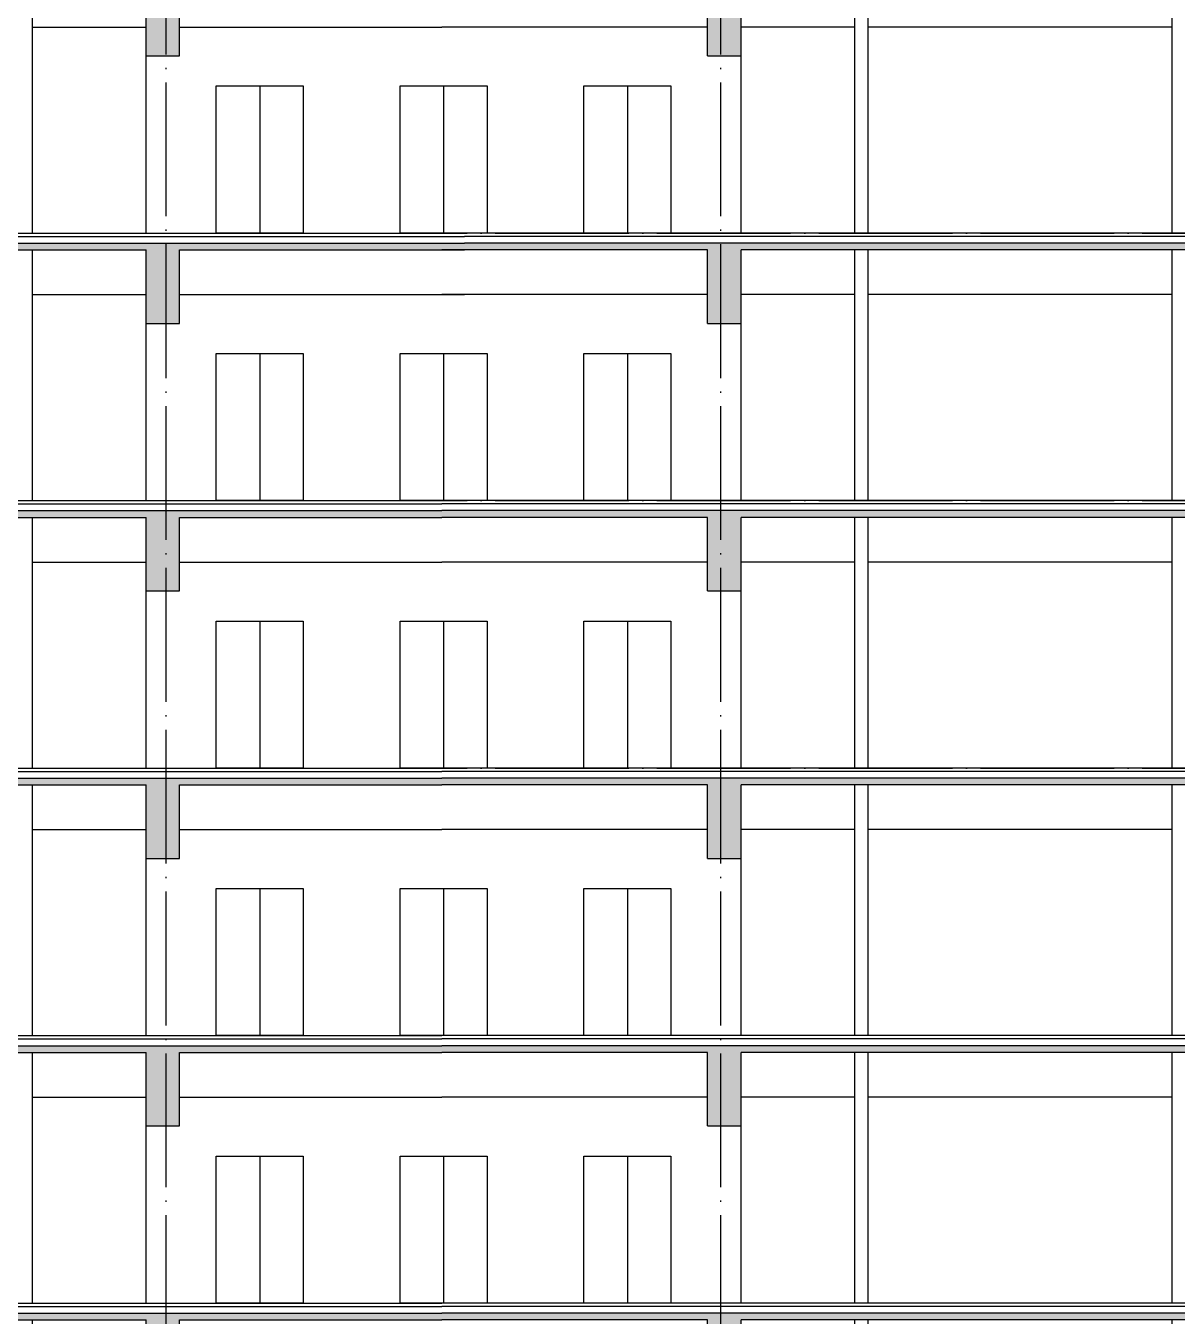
# Model space of a CAD drawing. Extents: x 1980812 to 2578970, y -669191 to 284498.
# Drawn here: x 2547068 to 2564293, y -304685 to -285390 of the extents above; entities that cross this region are included whole.
import ezdxf

# ---------------------------------------------------------------- set-up
doc = ezdxf.new("R2010")
doc.units = 0
doc.header["$LTSCALE"] = 1000
doc.header["$MEASUREMENT"] = 0
doc.linetypes.add('DOTE', pattern=[2.42, 2, -0.2, 0.02, -0.2])
for name, color, linetype in [('dote', 1, 'DOTE'), ('SPACE_HATCH', 8, 'Continuous'), ('WALL', 4, 'Continuous'), ('可见看线', 63, 'Continuous'), ('空线', 3, 'Continuous'), ('面层', 31, 'Continuous')]:
    doc.layers.add(name, color=color, linetype=linetype)

# ---------------------------------------------------------------- blocks, each defined once
blk = doc.blocks.new('pm5')
at = {"layer": 'SPACE_HATCH'}
h = blk.add_hatch(color=256, dxfattribs=at)
h.dxf.hatch_style = 1
h.paths.add_polyline_path([(14578, -150), (0, -150), (0, 350), (-800, 350), (-800, 150), (-200, 150), (-200, -900), (50, -900), (50, -250), (2900, -250), (2900, -900), (3300, -900), (3300, -250), (10100, -250), (10100, -1350), (10600, -1350), (10600, -250), (14578, -250), (18500, -250), (18500, -1350), (19000, -1350), (19000, -250), (26200, -250), (26200, -900), (26600, -900), (26600, -250), (28850, -250), (28850, -900), (29100, -900), (29100, 150), (29700, 150), (29700, 350), (28900, 350), (28900, 350), (28900, 350), (28900, -150)])
at = {"layer": 'WALL'}
for p, q in [((0, -150, 0), (14578, -150, 0)), ((28900, -150, 0), (14578, -150, 0)), ((3300, -250, 0), (10100, -250, 0)), ((8200, -4000, 0), (8200, -250, 0)), ((8400, -4000, 0), (8400, -250, 0)), ((10100, -1350, 0), (10100, -250, 0)), ((10600, -250, 0), (14578, -250, 0)), ((10600, -1350, 0), (10600, -250, 0)), ((18500, -250, 0), (14578, -250, 0)), ((18500, -1350, 0), (18500, -250, 0)), ((26200, -250, 0), (19000, -250, 0)), ((19000, -1350, 0), (19000, -250, 0)), ((20700, -4000, 0), (20700, -250, 0)), ((10600, -1350, 0), (10100, -1350, 0)), ((19000, -1350, 0), (18500, -1350, 0))]:
    blk.add_line(p, q, dxfattribs=at)
at = {"layer": '可见看线'}
for p, q in [((3650, -4000, 0), (3650, -240, 0)), ((3650, -920, 0), (8200, -920, 0)), ((8400, -920, 0), (10100, -920, 0)), ((10600, -920, 0), (14578, -920, 0)), ((18500, -920, 0), (14578, -920, 0)), ((20700, -920, 0), (19000, -920, 0))]:
    blk.add_line(p, q, dxfattribs=at)
at = {"layer": '空线'}
for p, q in [((10100, -4000, 0), (10100, -250, 0)), ((19000, -4000, 0), (19000, -250, 0)), ((11800, -1800, 0), (11800, -4000, 0)), ((14550, -1800, 0), (14550, -4000, 0)), ((17300, -1800, 0), (17300, -4000, 0))]:
    blk.add_line(p, q, dxfattribs=at)
at = {"layer": '空线', "elevation": 0}
for points in [[(11150, -4000), (12450, -4000), (12450, -1800), (11150, -1800)], [(13900, -4000), (15200, -4000), (15200, -1800), (13900, -1800)], [(16650, -4000), (17950, -4000), (17950, -1800), (16650, -1800)]]:
    blk.add_lwpolyline(points, close=True, dxfattribs=at)
at = {"layer": '面层'}
for p, q in [((0, 0), (14578, 0, 0)), ((0, -50), (14578, -50, 0)), ((28900, 0, 0), (14578, 0, 0)), ((28900, -50, 0), (14578, -50, 0))]:
    blk.add_line(p, q, dxfattribs=at)
blk = doc.blocks.new('pou1')
at = {"layer": 'SPACE_HATCH'}
h = blk.add_hatch(color=256, dxfattribs=at)
h.dxf.hatch_style = 1
h.paths.add_polyline_path([(18500, -250), (14578, -250), (10600, -250), (10600, -1350), (10100, -1350), (10100, -250), (3300, -250), (3300, -900), (2900, -900), (2900, -250), (50, -250), (50, -900), (-200, -900), (-200, -700), (-200, 250), (-200, 350), (0, 350), (0, -150), (14578, -150), (28900, -150), (28900, 350), (29100, 350), (29100, 250), (29100, -700), (29100, -900), (28850, -900), (28850, -250), (26600, -250), (26600, -900), (26200, -900), (26200, -250), (19000, -250), (19000, -1350), (18500, -1350)])
at = {"layer": 'WALL'}
for p, q in [((0, -150, 0), (14578, -150, 0)), ((28900, -150, 0), (14578, -150, 0)), ((3300, -250, 0), (10100, -250, 0)), ((8200, -4000, 0), (8200, -250, 0)), ((8400, -4000, 0), (8400, -250, 0)), ((10100, -1350, 0), (10100, -250, 0)), ((10600, -250, 0), (14578, -250, 0)), ((10600, -1350, 0), (10600, -250, 0)), ((18500, -250, 0), (14578, -250, 0)), ((18500, -1350, 0), (18500, -250, 0)), ((26200, -250, 0), (19000, -250, 0)), ((19000, -1350, 0), (19000, -250, 0)), ((20700, -4000, 0), (20700, -250, 0)), ((10600, -1350, 0), (10100, -1350, 0)), ((19000, -1350, 0), (18500, -1350, 0))]:
    blk.add_line(p, q, dxfattribs=at)
at = {"layer": '可见看线'}
for p, q in [((3650, -4000, 0), (3650, -240, 0)), ((3650, -920, 0), (8200, -920, 0)), ((8400, -920, 0), (10100, -920, 0)), ((10600, -920, 0), (14578, -920, 0)), ((18500, -920, 0), (14578, -920, 0)), ((20700, -920, 0), (19000, -920, 0))]:
    blk.add_line(p, q, dxfattribs=at)
at = {"layer": '空线'}
for p, q in [((10100, -4000, 0), (10100, -250, 0)), ((19000, -4000, 0), (19000, -250, 0)), ((11800, -1800, 0), (11800, -4000, 0)), ((14550, -1800, 0), (14550, -4000, 0)), ((17300, -1800, 0), (17300, -4000, 0))]:
    blk.add_line(p, q, dxfattribs=at)
at = {"layer": '空线', "elevation": 0}
for points in [[(11150, -4000), (12450, -4000), (12450, -1800), (11150, -1800)], [(13900, -4000), (15200, -4000), (15200, -1800), (13900, -1800)], [(16650, -4000), (17950, -4000), (17950, -1800), (16650, -1800)]]:
    blk.add_lwpolyline(points, close=True, dxfattribs=at)
at = {"layer": '面层'}
for p, q in [((0, 0), (14578, 0, 0)), ((0, -50), (14578, -50, 0)), ((28900, 0, 0), (14578, 0, 0)), ((28900, -50, 0), (14578, -50, 0))]:
    blk.add_line(p, q, dxfattribs=at)
blk = doc.blocks.new('11层节点')
at = {"layer": 'SPACE_HATCH'}
h = blk.add_hatch(color=256, dxfattribs=at)
h.dxf.hatch_style = 1
h.paths.add_polyline_path([(26200, -250), (19000, -250), (19000, -1350), (18500, -1350), (18500, -250), (14578, -250), (10600, -250), (10600, -1350), (10100, -1350), (10100, -250), (3300, -250), (3300, -900), (2900, -900), (2900, -250), (670, -250), (670, -900), (470, -900), (470, -250), (50, -250), (50, -900), (-200, -900), (-200, -700), (-200, -450), (-700, -450), (-700, -900), (-800, -900), (-800, 350), (-700, 350), (-700, -350), (-200, -350), (-200, 350), (-80, 350), (-80, -150), (470, -150), (470, 350), (670, 350), (670, -150), (14578, -150), (28230, -150), (28230, 350), (28430, 350), (28430, -150), (28900, -150), (28900, 350), (29100, 350), (29100, -350), (29600, -350), (29600, 350), (29700, 350), (29700, -900), (29600, -900), (29600, -450), (29100, -450), (29100, -700), (29100, -700), (29100, -900), (28850, -900), (28850, -250), (28430, -250), (28430, -900), (28230, -900), (28230, -250), (26600, -250), (26600, -900), (26200, -900)])
at = {"layer": 'WALL'}
for p, q in [((670, -150, 0), (14578, -150, 0)), ((28230, -150, 0), (14578, -150, 0)), ((3300, -250, 0), (10100, -250, 0)), ((8200, -4000, 0), (8200, -250, 0)), ((8400, -4000, 0), (8400, -250, 0)), ((10100, -1350, 0), (10100, -250, 0)), ((10600, -250, 0), (14578, -250, 0)), ((10600, -1350, 0), (10600, -250, 0)), ((18500, -250, 0), (14578, -250, 0)), ((18500, -1350, 0), (18500, -250, 0)), ((26200, -250, 0), (19000, -250, 0)), ((19000, -1350, 0), (19000, -250, 0)), ((20700, -4000, 0), (20700, -250, 0)), ((10600, -1350, 0), (10100, -1350, 0)), ((19000, -1350, 0), (18500, -1350, 0))]:
    blk.add_line(p, q, dxfattribs=at)
at = {"layer": '可见看线'}
for p, q in [((3650, -4000, 0), (3650, -240, 0)), ((3650, -920, 0), (8200, -920, 0)), ((8400, -920, 0), (10100, -920, 0)), ((10600, -920, 0), (14578, -920, 0)), ((18500, -920, 0), (14578, -920, 0)), ((20700, -920, 0), (19000, -920, 0))]:
    blk.add_line(p, q, dxfattribs=at)
at = {"layer": '空线'}
for p, q in [((10100, -4000, 0), (10100, -250, 0)), ((19000, -4000, 0), (19000, -250, 0)), ((11800, -1800, 0), (11800, -4000, 0)), ((14550, -1800, 0), (14550, -4000, 0)), ((17300, -1800, 0), (17300, -4000, 0))]:
    blk.add_line(p, q, dxfattribs=at)
at = {"layer": '空线', "elevation": 0}
for points in [[(11150, -4000), (12450, -4000), (12450, -1800), (11150, -1800)], [(13900, -4000), (15200, -4000), (15200, -1800), (13900, -1800)], [(16650, -4000), (17950, -4000), (17950, -1800), (16650, -1800)]]:
    blk.add_lwpolyline(points, close=True, dxfattribs=at)
at = {"layer": '面层'}
for p, q in [((670, 0, 0), (14578, 0, 0)), ((670, -50, 0), (14578, -50, 0)), ((28230, 0, 0), (14578, 0, 0)), ((28230, -50, 0), (14578, -50, 0))]:
    blk.add_line(p, q, dxfattribs=at)
blk = doc.blocks.new('A$C5E1875B1')
at = {"layer": 'SPACE_HATCH'}
h = blk.add_hatch(color=256, dxfattribs=at)
h.dxf.hatch_style = 1
h.paths.add_polyline_path([(18500, -250), (14578, -250), (10600, -250), (10600, -250), (10600, -1350), (10100, -1350), (10100, -250), (3300, -250), (3300, -900), (2900, -900), (2900, -250), (50, -250), (50, -800), (670, -800), (670, -900), (-200, -900), (-200, 150), (-800, 150), (-800, 350), (0, 350), (0, -150), (14235, -150), (28900, -150), (28900, 350), (29700, 350), (29700, 150), (29100, 150), (29100, -900), (28230, -900), (28230, -800), (28850, -800), (28850, -250), (26600, -250), (26600, -900), (26200, -900), (26200, -250), (19000, -250), (19000, -1350), (18500, -1350)])
at = {"layer": 'WALL'}
for p, q in [((0, -150, 0), (14235, -150, 0)), ((28900, -150, 0), (14235, -150, 0)), ((3300, -250, 0), (10100, -250, 0)), ((8200, -4000, 0), (8200, -250, 0)), ((8400, -4000, 0), (8400, -250, 0)), ((10100, -1350, 0), (10100, -250, 0)), ((10600, -250, 0), (14578, -250, 0)), ((10600, -1350, 0), (10600, -250, 0)), ((10600, -250, 0), (14235, -250, 0)), ((18500, -250, 0), (14235, -250, 0)), ((18500, -250, 0), (14578, -250, 0)), ((18500, -1350, 0), (18500, -250, 0)), ((26200, -250, 0), (19000, -250, 0)), ((19000, -1350, 0), (19000, -250, 0)), ((20700, -4000, 0), (20700, -250, 0)), ((10600, -1350, 0), (10100, -1350, 0)), ((19000, -1350, 0), (18500, -1350, 0))]:
    blk.add_line(p, q, dxfattribs=at)
at = {"layer": '可见看线'}
for p, q in [((3650, -4000, 0), (3650, -250, 0)), ((3650, -920, 0), (8200, -920, 0)), ((8400, -920, 0), (10100, -920, 0)), ((8400, -920, 0), (10100, -920, 0)), ((10600, -920, 0), (14235, -920, 0)), ((10600, -920, 0), (14578, -920, 0)), ((18500, -920, 0), (14235, -920, 0)), ((18500, -920, 0), (14578, -920, 0)), ((20700, -920, 0), (19000, -920, 0)), ((20700, -920, 0), (19000, -920, 0))]:
    blk.add_line(p, q, dxfattribs=at)
at = {"layer": '空线'}
for p, q in [((10100, -4000, 0), (10100, -250, 0)), ((19000, -4000, 0), (19000, -250, 0)), ((11800, -1800, 0), (11800, -4000, 0)), ((14550, -1800, 0), (14550, -4000, 0)), ((17300, -1800, 0), (17300, -4000, 0))]:
    blk.add_line(p, q, dxfattribs=at)
at = {"layer": '空线', "elevation": 0}
for points in [[(11150, -4000), (12450, -4000), (12450, -1800), (11150, -1800)], [(13900, -4000), (15200, -4000), (15200, -1800), (13900, -1800)], [(16650, -4000), (17950, -4000), (17950, -1800), (16650, -1800)]]:
    blk.add_lwpolyline(points, close=True, dxfattribs=at)
at = {"layer": '面层'}
for p, q in [((0, 0), (14235, 0, 0)), ((0, -50), (14235, -50, 0)), ((28900, 0, 0), (14235, 0, 0)), ((28900, -50, 0), (14235, -50, 0))]:
    blk.add_line(p, q, dxfattribs=at)

msp = doc.modelspace()

# ---------------------------------------------------------------- linework, layer by layer
at = {"layer": 'dote'}
for p, q in [((2549168.4, -317277, 0), (2549168.4, -256000.4, 0)), ((2557468.4, -317277, 0), (2557468.4, -256000.4, 0)), ((2537150.5, -288490.4, 0), (2570533, -288490.4, 0)), ((2537150.5, -292490.4, 0), (2570533, -292490.4, 0)), ((2537150.5, -296490.4, 0), (2570533, -296490.4, 0))]:
    msp.add_line(p, q, dxfattribs=at)
at = {"layer": 'dote', "linetype": 'DOTE', "ltscale": 0.5}
for p, q in [((2537202, -288490.4, 0), (2553633.5, -288490.4, 0)), ((2569363.1, -292490.4, 0), (2553633.5, -292490.4, 0)), ((2537150.5, -300490.4, 0), (2553290.6, -300490.4, 0)), ((2537150.5, -304490.4, 0), (2553290.6, -304490.4, 0)), ((2569686.3, -304490.4, 0), (2553290.6, -304490.4, 0))]:
    msp.add_line(p, q, dxfattribs=at)

# ---------------------------------------------------------------- block references
at = {"layer": '空线', "xscale": -1, "rotation": 359.9999999999997}
for name, p in [('pou1', (2567868.4, -284490.4, 0)), ('A$C5E1875B1', (2567868.4, -288490.4, 0)), ('11层节点', (2567868.4, -292490.4, 0)), ('pm5', (2567868.4, -296490.4, 0)), ('pou1', (2567868.4, -300490.4, 0)), ('pm5', (2567868.4, -304490.4, 0))]:
    msp.add_blockref(name, p, dxfattribs=at)

doc.saveas('drawing.dxf')
